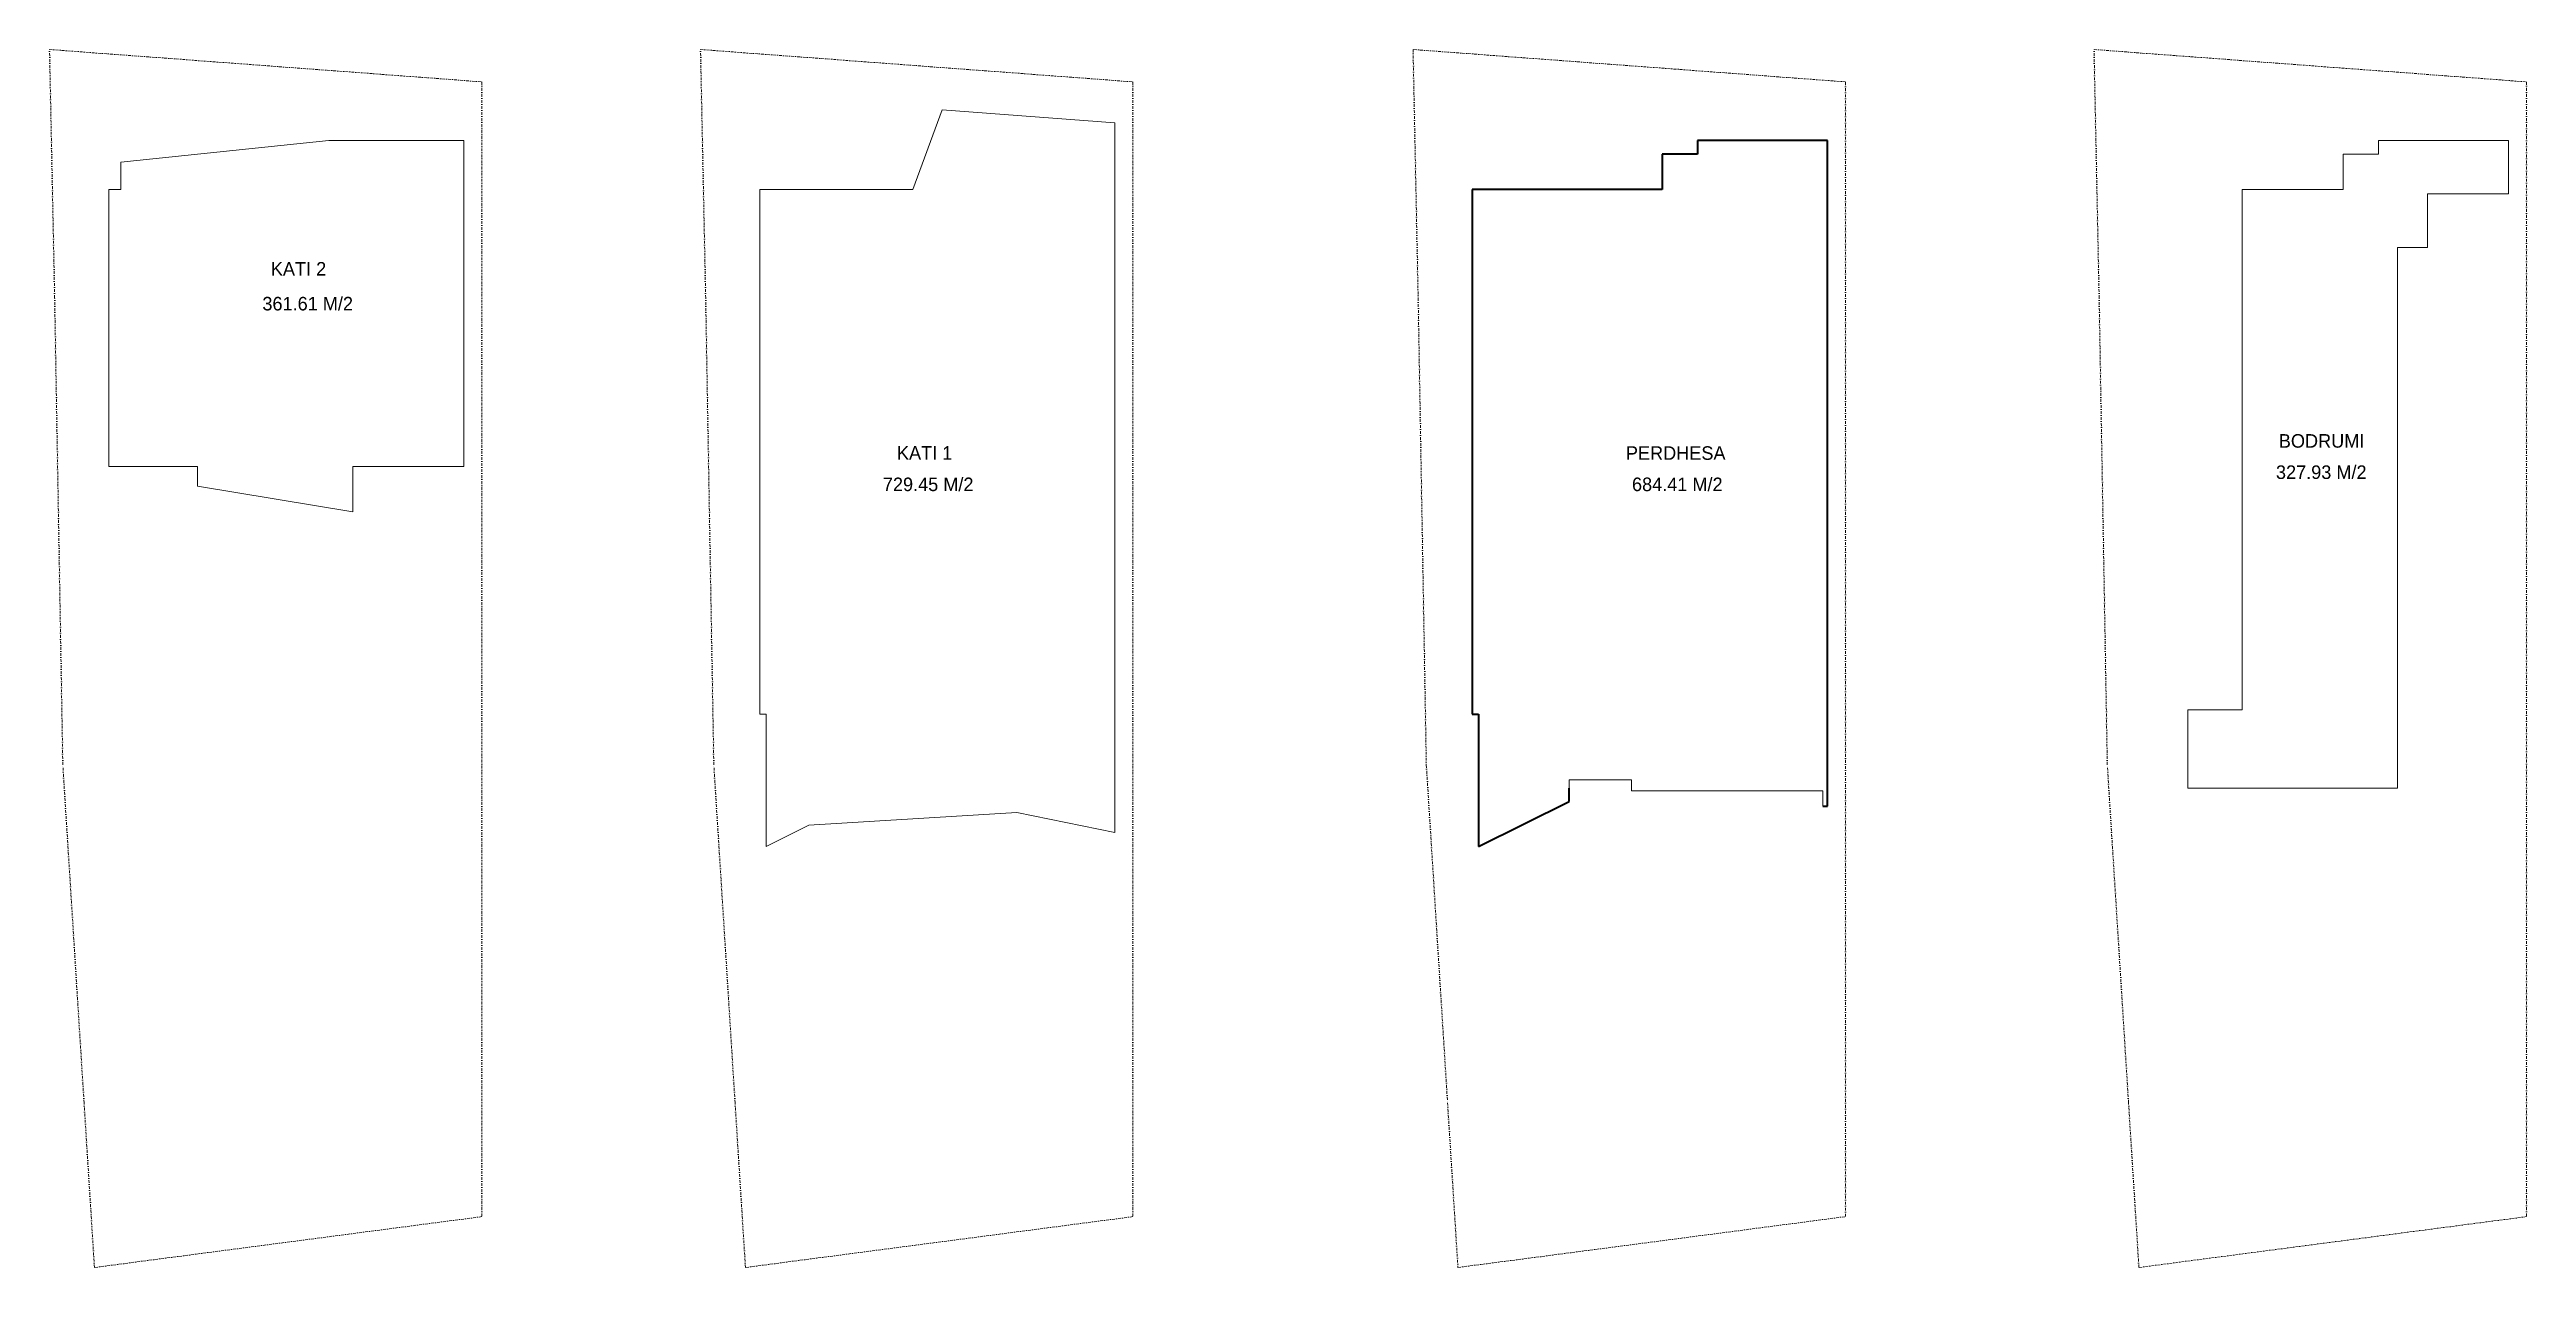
# Model space of a CAD drawing. Header units: millimetres. Extents: x -1749674 to -1612526, y -2996377 to -2928897.
import ezdxf

# ---------------------------------------------------------------- set-up
doc = ezdxf.new("R2010")
doc.units = ezdxf.units.MM
doc.header["$MEASUREMENT"] = 0
doc.linetypes.add('Dot & Dashed', pattern=[335.138881, 158.75, -88.194444, 0, -88.194437])
for name, color, linetype, lineweight in [('01. Tabela e dimensionimit_Pen_No__1', 7, 'Continuous', 13), ('0_Pen_No__1', 7, 'Continuous', 13), ('0_Pen_No__20', 1, 'Continuous', 0), ('A - Parcela_Pen_No__20', 1, 'Continuous', 0), ('Structural - Bearing_Pen_No__1', 7, 'Continuous', 13), ('Structural - Bearing_Pen_No__6', 5, 'Continuous', 35)]:
    doc.layers.add(name, color=color, linetype=linetype, lineweight=lineweight)
doc.styles.add('GENERATED_STYLE_1', font='GOTHIC.TTF')

msp = doc.modelspace()

# ---------------------------------------------------------------- linework, layer by layer
at = {"layer": '0_Pen_No__1', "color": 7, "linetype": 'Continuous', "lineweight": 13}
for p, q in [((-1622675, -2936646), (-1622675, -2934700)), ((-1622675, -2934700), (-1620725, -2934700)), ((-1620725, -2933946), (-1613525, -2933946)), ((-1620725, -2934700), (-1620725, -2933946)), ((-1613525, -2933946), (-1613525, -2936896)), ((-1628275, -2965474), (-1628275, -2936646)), ((-1628275, -2936646), (-1622675, -2936646)), ((-1613525, -2936896), (-1617998, -2936896)), ((-1617998, -2936896), (-1617998, -2939874)), ((-1617998, -2939874), (-1619675, -2939874)), ((-1619675, -2939874), (-1619675, -2969823)), ((-1631275, -2969823), (-1631275, -2965474)), ((-1631275, -2965474), (-1628275, -2965474)), ((-1619675, -2969823), (-1631275, -2969823))]:
    msp.add_line(p, q, dxfattribs=at)
at = {"layer": '0_Pen_No__20', "color": 1, "linetype": 'Dot & Dashed', "lineweight": 0}
msp.add_lwpolyline([(-1671691, -2996377), (-1650232, -2993560), (-1650232, -2930689), (-1674176, -2928897), (-1673893, -2942664), (-1673441, -2968527), (-1672265, -2987252)], close=True, dxfattribs=at)
msp.add_lwpolyline([(-1671691, -2996377), (-1650232, -2993560), (-1650232, -2930689), (-1674176, -2928897), (-1673893, -2942664), (-1673441, -2968527), (-1672265, -2987252)], close=True, dxfattribs=at)
at = {"layer": 'A - Parcela_Pen_No__20', "color": 1, "linetype": 'Dot & Dashed', "lineweight": 0}
for points in [[(-1725730, -2993560), (-1747189, -2996377), (-1747763, -2987252), (-1748939, -2968527), (-1749391, -2942664), (-1749674, -2928897), (-1725730, -2930689)], [(-1725730, -2993560), (-1747189, -2996377), (-1747763, -2987252), (-1748939, -2968527), (-1749391, -2942664), (-1749674, -2928897), (-1725730, -2930689)], [(-1689683, -2993560), (-1711142, -2996377), (-1711716, -2987252), (-1712893, -2968527), (-1713344, -2942664), (-1713628, -2928897), (-1689683, -2930689)], [(-1689683, -2993560), (-1711142, -2996377), (-1711716, -2987252), (-1712893, -2968527), (-1713344, -2942664), (-1713628, -2928897), (-1689683, -2930689)], [(-1612526, -2993560), (-1633985, -2996377), (-1634559, -2987252), (-1635735, -2968527), (-1636187, -2942664), (-1636470, -2928897), (-1612526, -2930689)], [(-1612526, -2993560), (-1633985, -2996377), (-1634559, -2987252), (-1635735, -2968527), (-1636187, -2942664), (-1636470, -2928897), (-1612526, -2930689)]]:
    msp.add_lwpolyline(points, close=True, dxfattribs=at)
at = {"layer": 'Structural - Bearing_Pen_No__1', "color": 7, "linetype": 'Continuous', "lineweight": 13}
for p, q in [((-1700240, -2932240), (-1701881, -2936646)), ((-1690682, -2932950), (-1700240, -2932240)), ((-1690682, -2962573), (-1690682, -2932950)), ((-1734204, -2933946), (-1745729, -2935142)), ((-1732804, -2933946), (-1734204, -2933946)), ((-1731654, -2933946), (-1732804, -2933946)), ((-1726729, -2933946), (-1731654, -2933946)), ((-1726729, -2951996), (-1726729, -2933946)), ((-1658432, -2934700), (-1660382, -2934700)), ((-1660382, -2934700), (-1660382, -2936646)), ((-1651232, -2933946), (-1658432, -2933946)), ((-1658432, -2933946), (-1658432, -2934700)), ((-1651232, -2970824), (-1651232, -2933946)), ((-1745729, -2935142), (-1745729, -2936646)), ((-1745729, -2936646), (-1746393, -2936646)), ((-1746393, -2936646), (-1746393, -2951996)), ((-1701881, -2936646), (-1710346, -2936646)), ((-1710346, -2936646), (-1710346, -2962573)), ((-1670895, -2936646), (-1670896, -2965724)), ((-1660382, -2936646), (-1670895, -2936646)), ((-1746393, -2951996), (-1741479, -2951996)), ((-1741479, -2951996), (-1741479, -2953098)), ((-1732879, -2954507), (-1732879, -2951996)), ((-1732879, -2951996), (-1726729, -2951996)), ((-1741479, -2953098), (-1732879, -2954507)), ((-1710346, -2962573), (-1710346, -2965728)), ((-1690682, -2972278), (-1690682, -2962573)), ((-1670896, -2962569), (-1670896, -2965724)), ((-1670896, -2965724), (-1670896, -2962569)), ((-1710346, -2965728), (-1710000, -2965728)), ((-1710000, -2965728), (-1710000, -2973047)), ((-1670896, -2965724), (-1670549, -2965724)), ((-1670549, -2965724), (-1670549, -2973059)), ((-1670549, -2973059), (-1665532, -2970554)), ((-1665532, -2969974), (-1665532, -2969354)), ((-1665532, -2969354), (-1662082, -2969354)), ((-1665532, -2970554), (-1665532, -2969974)), ((-1662082, -2969354), (-1662082, -2969975)), ((-1662082, -2969975), (-1651482, -2969975)), ((-1651482, -2969975), (-1651482, -2970824)), ((-1710000, -2973047), (-1707623, -2971868)), ((-1707623, -2971868), (-1696107, -2971178)), ((-1696107, -2971178), (-1690682, -2972278)), ((-1651482, -2970824), (-1651232, -2970824))]:
    msp.add_line(p, q, dxfattribs=at)
at = {"layer": 'Structural - Bearing_Pen_No__6', "color": 5, "linetype": 'Continuous', "lineweight": 35}
for p, q in [((-1658432, -2934700), (-1660382, -2934700)), ((-1660382, -2934700), (-1660382, -2936646)), ((-1651231, -2933946), (-1658432, -2933946)), ((-1658432, -2933946), (-1658432, -2934700)), ((-1651231, -2970824), (-1651231, -2933946)), ((-1660382, -2936646), (-1670895, -2936646)), ((-1670895, -2936646), (-1670895, -2962569)), ((-1670895, -2962569), (-1670895, -2965724)), ((-1670895, -2965724), (-1670549, -2965724)), ((-1670549, -2965724), (-1670549, -2973059)), ((-1670549, -2973059), (-1665531, -2970554)), ((-1665531, -2970554), (-1665531, -2969823)), ((-1651481, -2970824), (-1651231, -2970824))]:
    msp.add_line(p, q, dxfattribs=at)

# ---------------------------------------------------------------- texts
at = {"layer": '01. Tabela e dimensionimit_Pen_No__1', "color": 7, "linetype": 'Continuous', "lineweight": 13, "char_height": 750, "attachment_point": 8, "style": 'GENERATED_STYLE_1'}
for s, insert in [('\\A1;{\\pqc;\\fCentury Gothic|b0|i0|c0|p34;KATI 2}', (-1735888, -2941422)), ('\\A1;{\\pqc;\\fCentury Gothic|b0|i0|c0|p34;361.61 M/2}', (-1735380, -2943363)), ('\\A1;{\\pqc;\\fCentury Gothic|b0|i0|c0|p34;KATI \\fCentury Gothic|b0|i0|c0|p34;1}', (-1701219, -2951621)), ('\\A1;{\\pqc;\\fCentury Gothic|b0|i0|c0|p34;PERDHESA}', (-1659633, -2951640)), ('\\A1;{\\pqc;\\fCentury Gothic|b0|i0|c0|p34;BODRUMI}', (-1623870, -2950967)), ('\\A1;{\\pqc;\\fCentury Gothic|b0|i0|c0|p34;729.45\\fCentury Gothic|b0|i0|c0|p34; M/2}', (-1701024, -2953374)), ('\\A1;{\\pqc;\\fCentury Gothic|b0|i0|c0|p34;684.41\\fCentury Gothic|b0|i0|c0|p34; M/2}', (-1659545, -2953374)), ('\\A1;{\\pqc;\\fCentury Gothic|b0|i0|c0|p34;327.93\\fCentury Gothic|b0|i0|c0|p34; M/2}', (-1623888, -2952701))]:
    msp.add_mtext(s, dxfattribs=dict(at, insert=insert))

doc.saveas('drawing.dxf')
